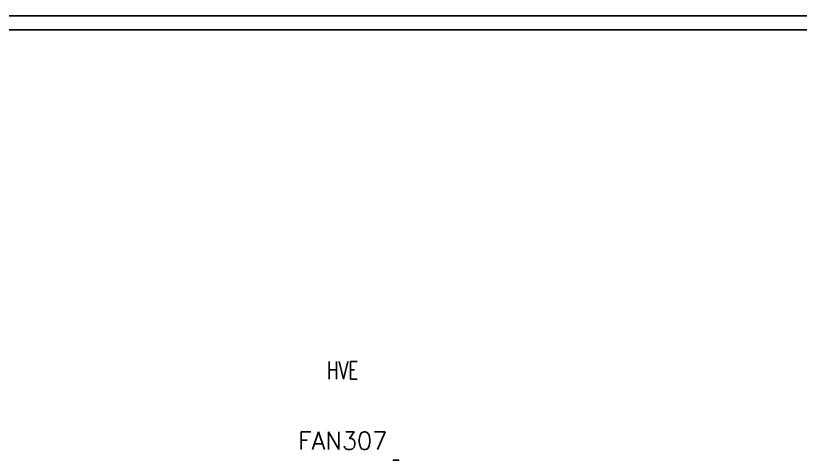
# Model space of a CAD drawing. Header units: inches. Extents: x 0 to 34.2, y 0 to 22.
# Drawn here: x 5.99 to 11.56, y 18.8 to 21.96 of the extents above; entities that cross this region are included whole.
import ezdxf
from ezdxf.enums import TextEntityAlignment as Align

# ---------------------------------------------------------------- set-up
doc = ezdxf.new("R2010")
doc.units = ezdxf.units.IN
doc.header["$MEASUREMENT"] = 0
for name, color, linetype in [('LOC', 8, 'Continuous'), ('SYMS', 7, 'Continuous'), ('TAGS', 1, 'Continuous')]:
    doc.layers.add(name, color=color, linetype=linetype)
doc.styles.add('Fields', font='simplex.shx', dxfattribs={"height": 0.185})
doc.styles.add('WD', font='romans.shx', dxfattribs={"height": 0.185})

# ---------------------------------------------------------------- blocks, each defined once
blk = doc.blocks.new('RG_Master_Ver_4_2_2')
at = {"color": 3}
blk.add_line((34.0276, 21.856), (0.25, 21.856), dxfattribs=at)
blk.add_lwpolyline([(0, -0.044), (34.25, -0.044), (34.25, 21.956), (0, 21.956)], close=True, dxfattribs=at)
at = {"style": 'Fields'}
for tag, p in [('DESCRIPTION_3', (13.1158, 1.307)), ('DRN_3', (15.4724, 1.307)), ('CHK_3', (16.5293, 1.307)), ('APP_3', (17.5522, 1.307)), ('DATE_3', (18.8294, 1.307)), ('CUSTOMER', (28.9966, 1.2135)), ('DRAWING_DESC', (32.2295, 1.2455)), ('DESCRIPTION_2', (13.1158, 0.9513)), ('DRN_2', (15.4724, 0.9513)), ('CHK_2', (16.5293, 0.9513)), ('APP_2', (17.5522, 0.9513)), ('DATE_2', (18.8294, 0.9513)), ('SIZE', (30.7145, 0.8944)), ('DRAWING_#', (32.125, 0.8944)), ('REV', (33.5429, 0.8944)), ('PROJECT_#', (28.9813, 0.5809)), ('DESCRIPTION_1', (13.1158, 0.5956)), ('DRN_1', (15.4724, 0.5956)), ('CHK_1', (16.5293, 0.5956)), ('APP_1', (17.5522, 0.5956)), ('DATE_1', (18.8294, 0.5956)), ('DRN_BY', (30.875, 0.5245)), ('CHK_BY', (31.7615, 0.5245)), ('APP_BY', (32.75, 0.5245)), ('SCALE', (33.6518, 0.5245)), ('PROJECT_NAME', (29.021, 0.1759)), ('SHEETNUM', (32.7527, 0.1759)), ('TTL_SHTS', (33.5471, 0.1759))]:
    blk.add_attdef(tag, text='', height=0.125, dxfattribs=at).set_placement(p, align=Align.CENTER)
at = {"style": 'Fields', "flags": 9}
blk.add_attdef('WD_TB', (9.9529, 0.1939), '', height=0.0638, dxfattribs=at)
blk = doc.blocks.new('HDV1_FAN_001')
at = {"color": 6, "linetype": 'Continuous'}
for p, q in [((3.115, 1.1434), (3.1119, 1.1371)), ((3.1119, 1.1371), (3.1119, 1.1029)), ((3.1119, 1.1029), (3.115, 1.0997))]:
    blk.add_line(p, q, dxfattribs=at)
at = {"style": 'WD', "width": 0.7}
for tag, p in [('LOC', (1.875, 3.0625)), ('XREF', (3.4104, 2.0312)), ('INST', (3.3958, 1.875))]:
    blk.add_attdef(tag, text='', height=0.125, dxfattribs=at).set_placement(p, align=Align.CENTER)
at = {"style": 'WD'}
blk.add_attdef('TAG1', text='', height=0.125, dxfattribs=at).set_placement((1.875, 2.875), align=Align.CENTER)
for tag, p, flags in [('FAMILY', (3.2047, 2.4023), 9), ('X4TERM01', (0.6875, 2.125), 1), ('X4TERM02', (0.6875, 0.875), 1), ('X4TERM03', (0.8125, 0.5), 1)]:
    blk.add_attdef(tag, p, '', height=0.01, dxfattribs=dict(at, flags=flags))
at = {"style": 'WD', "flags": 9}
for tag, p in [('MFG', (3.2278, 2.3387)), ('CAT', (3.2297, 2.3582)), ('ASSYCODE', (3.23, 2.3214))]:
    blk.add_attdef(tag, text='', height=0.01, dxfattribs=at).set_placement(p, align=Align.CENTER)
at = {"style": 'WD', "width": 0.8}
for tag, p in [('TERM01', (0.625, 2.0312)), ('TERM02', (0.625, 0.7812))]:
    blk.add_attdef(tag, text='', height=0.125, dxfattribs=at).set_placement(p, align=Align.TOP_RIGHT)
at = {"style": 'WD', "width": 0.7}
for tag, p in [('DESC1', (3.25, 1.1562)), ('DESC2', (3.25, 1)), ('DESC3', (3.25, 0.8521))]:
    blk.add_attdef(tag, p, '', height=0.125, dxfattribs=at)
at = {"style": 'WD', "width": 0.8}
blk.add_attdef('TERM03', text='', height=0.125, dxfattribs=at).set_placement((0.875, 0.25), align=Align.TOP_CENTER)

msp = doc.modelspace()

# ---------------------------------------------------------------- block references
msp.add_blockref('RG_Master_Ver_4_2_2', (0, 0))
at = {"layer": 'SYMS'}
ref = msp.add_blockref('HDV1_FAN_001', (9.8125, 15.6875), dxfattribs=dict(at, rotation=90))
ref.add_attrib('TAG1', 'FAN307', dxfattribs={"layer": 'TAGS', "height": 0.125, "style": 'WD'}).set_placement((8.3125, 18.875), align=Align.CENTER)
ref.add_attrib('LOC', 'HVE', dxfattribs={"layer": 'LOC', "height": 0.125, "style": 'WD', "width": 0.7}).set_placement((8.3125, 19.375), align=Align.CENTER)

doc.saveas('drawing.dxf')
